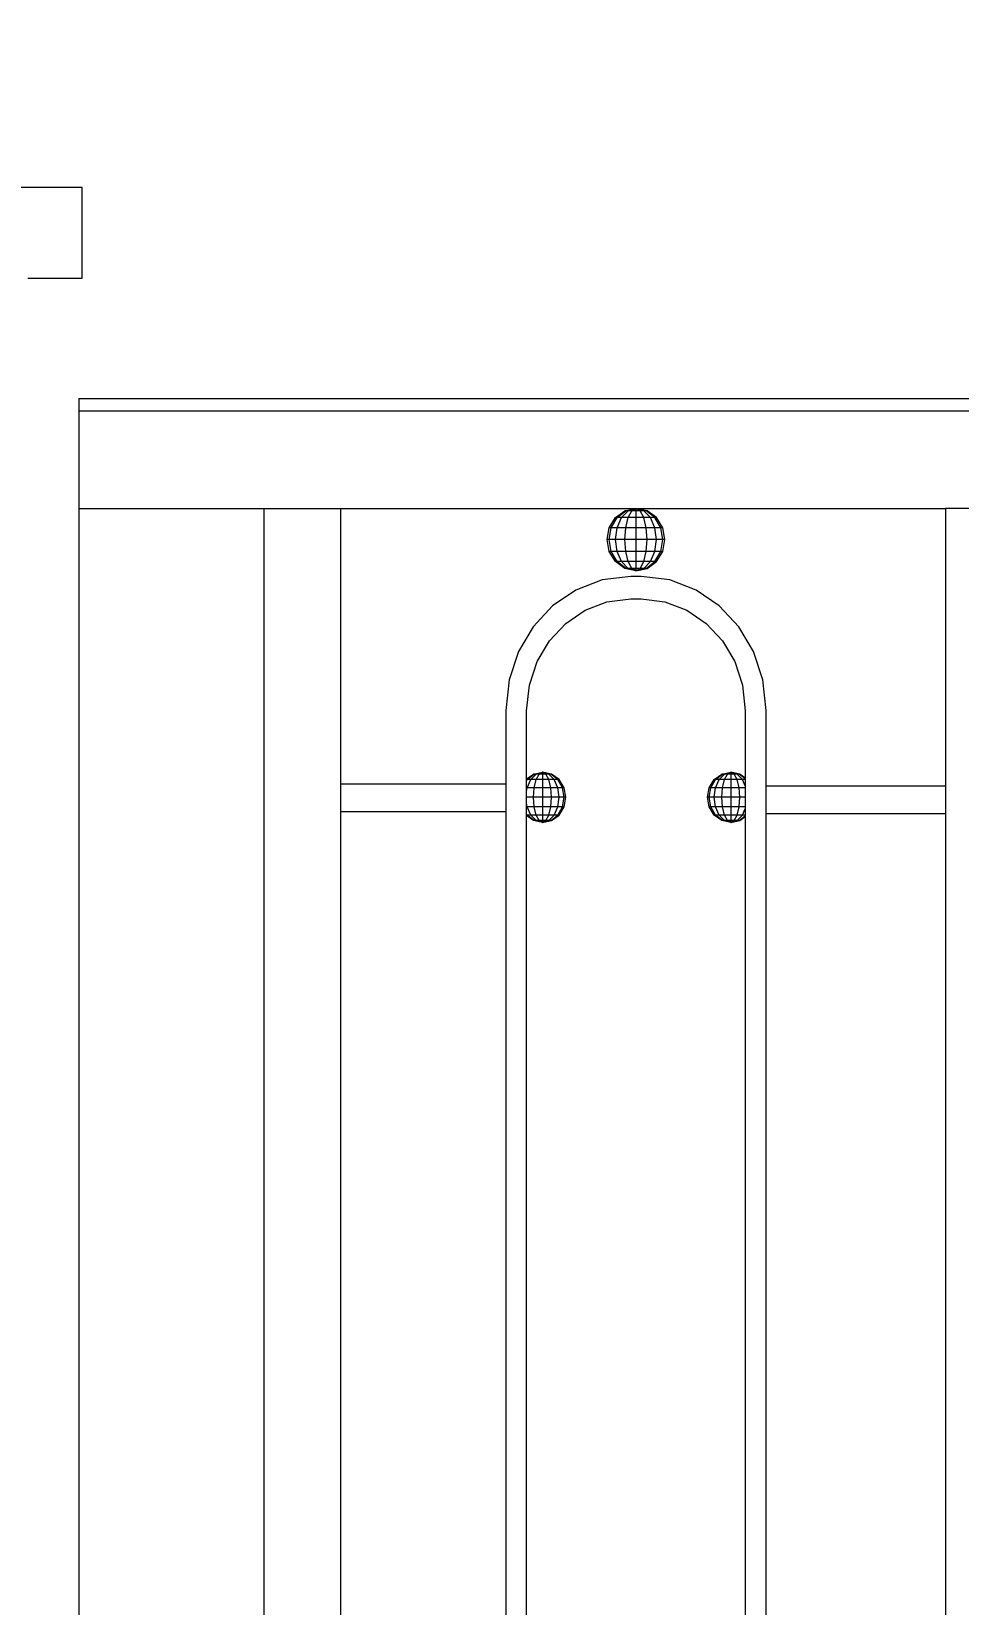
# Model space of a CAD drawing. Header units: millimetres. Extents: x 1832547 to 2001569, y -558009 to -417808.
# Drawn here: x 1916942 to 1917279, y -551444 to -550873 of the extents above; entities that cross this region are included whole.
import ezdxf

# ---------------------------------------------------------------- set-up
doc = ezdxf.new("R2010")
doc.units = ezdxf.units.MM
doc.header["$MEASUREMENT"] = 0
doc.layers.get('0').update_dxf_attribs({"linetype": 'CONTINUOUS'})
doc.layers.get('DEFPOINTS').update_dxf_attribs({"linetype": 'CONTINUOUS'})
for name, color, linetype, lineweight in [('CA.dim 08', 8, 'CONTINUOUS', 13), ('CA.manh 08', 8, 'CONTINUOUS', 9), ('CA.thay 145', 145, 'CONTINUOUS', 18), ('CA_manh 08', 8, 'CONTINUOUS', 9)]:
    doc.layers.add(name, color=color, linetype=linetype, lineweight=lineweight)
doc.styles.get("Standard").update_dxf_attribs({"font": 'roman.shx'})
doc.dimstyles.new('CA 70', dxfattribs={"dimscale": 0.7, "dimtxt": 220, "dimasz": 60, "dimexe": 160, "dimexo": 0, "dimgap": 30, "dimtad": 1, "dimdec": 0, "dimrnd": 5, "dimzin": 0, "dimdsep": 46, "dimtxsty": 'Standard', "dimblk": 'ARCHTICK', "dimcen": 0.09, "dimdle": 160, "dimclrd": 256, "dimclre": 256, "dimclrt": 255, "dimadec": 0, "dimazin": 0, "dimtfac": 1, "dimtdec": 0, "dimtix": 1, "dimtmove": 2, "dimatfit": 3, "dimldrblk": 'DOT', "dimfxl": 600, "dimfxlon": 1, "dimtolj": 1, "dimtzin": 0, "dimarcsym": 0})

# ---------------------------------------------------------------- blocks, each defined once
blk = doc.blocks.new('EG535')
at = {"layer": 'CA_manh 08'}
for p, q in [((1946714.98, -526450.22), (1948313.08, -526450.22)), ((1948313.08, -526454.8), (1946714.98, -526454.8)), ((1946714.98, -526490.22), (1946782.18, -526490.22)), ((1946782.18, -526490.22), (1946782.18, -527223.59)), ((1946782.18, -526490.22), (1946810.11, -526490.22)), ((1946810.11, -526490.22), (1946917.36, -526490.22)), ((1946810.11, -526590.22), (1946810.11, -526490.22)), ((1946907.65, -526497.2), (1946909.93, -526493.53)), ((1946908.39, -526497.2), (1946910.49, -526493.53)), ((1946909.93, -526493.53), (1946913.34, -526491.08)), ((1946910.49, -526493.53), (1946909.93, -526493.53)), ((1946910.49, -526493.53), (1946913.64, -526491.08)), ((1946912.1, -526493.53), (1946910.49, -526493.53)), ((1946910.49, -526497.2), (1946912.1, -526493.53)), ((1946912.1, -526493.53), (1946914.52, -526491.08)), ((1946914.52, -526493.53), (1946912.1, -526493.53)), ((1946913.34, -526491.08), (1946917.36, -526490.22)), ((1946913.64, -526491.08), (1946913.34, -526491.08)), ((1946913.64, -526491.08), (1946917.36, -526490.22)), ((1946914.52, -526491.08), (1946913.64, -526491.08)), ((1946913.64, -526497.2), (1946914.52, -526493.53)), ((1946914.52, -526491.08), (1946917.36, -526490.22)), ((1946915.82, -526491.08), (1946914.52, -526491.08)), ((1946914.52, -526493.53), (1946915.82, -526491.08)), ((1946917.36, -526493.53), (1946914.52, -526493.53)), ((1946915.82, -526491.08), (1946917.36, -526490.22)), ((1946917.36, -526491.08), (1946915.82, -526491.08)), ((1946917.36, -526490.22), (1946917.36, -526491.08)), ((1946918.9, -526491.08), (1946917.36, -526490.22)), ((1946920.21, -526491.08), (1946917.36, -526490.22)), ((1946921.08, -526491.08), (1946917.36, -526490.22)), ((1946921.39, -526491.08), (1946917.36, -526490.22)), ((1946917.36, -526490.22), (1947029.83, -526490.22)), ((1946918.9, -526491.08), (1946917.36, -526491.08)), ((1946917.36, -526491.08), (1946917.36, -526493.53)), ((1946920.21, -526493.53), (1946917.36, -526493.53)), ((1946917.36, -526493.53), (1946917.36, -526497.2)), ((1946920.21, -526491.08), (1946918.9, -526491.08)), ((1946920.21, -526493.53), (1946918.9, -526491.08)), ((1946921.08, -526491.08), (1946920.21, -526491.08)), ((1946922.62, -526493.53), (1946920.21, -526491.08)), ((1946922.62, -526493.53), (1946920.21, -526493.53)), ((1946921.08, -526497.2), (1946920.21, -526493.53)), ((1946921.39, -526491.08), (1946921.08, -526491.08)), ((1946924.23, -526493.53), (1946921.08, -526491.08)), ((1946924.8, -526493.53), (1946921.39, -526491.08)), ((1946924.23, -526493.53), (1946922.62, -526493.53)), ((1946924.23, -526497.2), (1946922.62, -526493.53)), ((1946924.8, -526493.53), (1946924.23, -526493.53)), ((1946926.34, -526497.2), (1946924.23, -526493.53)), ((1946927.08, -526497.2), (1946924.8, -526493.53)), ((1947039.28, -526490.22), (1947029.83, -526490.22)), ((1947029.83, -526490.22), (1947029.83, -526590.99)), ((1946906.85, -526501.52), (1946907.65, -526497.2)), ((1946908.39, -526497.2), (1946907.65, -526497.2)), ((1946907.65, -526501.52), (1946908.39, -526497.2)), ((1946910.49, -526497.2), (1946908.39, -526497.2)), ((1946909.93, -526501.52), (1946910.49, -526497.2)), ((1946913.64, -526497.2), (1946910.49, -526497.2)), ((1946913.34, -526501.52), (1946913.64, -526497.2)), ((1946917.36, -526497.2), (1946913.64, -526497.2)), ((1946921.08, -526497.2), (1946917.36, -526497.2)), ((1946917.36, -526497.2), (1946917.36, -526501.52)), ((1946924.23, -526497.2), (1946921.08, -526497.2)), ((1946921.39, -526501.52), (1946921.08, -526497.2)), ((1946926.34, -526497.2), (1946924.23, -526497.2)), ((1946924.8, -526501.52), (1946924.23, -526497.2)), ((1946927.08, -526497.2), (1946926.34, -526497.2)), ((1946927.08, -526501.52), (1946926.34, -526497.2)), ((1946927.88, -526501.52), (1946927.08, -526497.2)), ((1946907.65, -526501.52), (1946906.85, -526501.52)), ((1946907.65, -526505.84), (1946906.85, -526501.52)), ((1946909.93, -526501.52), (1946907.65, -526501.52)), ((1946908.39, -526505.84), (1946907.65, -526501.52)), ((1946908.39, -526505.84), (1946907.65, -526505.84)), ((1946909.93, -526509.51), (1946907.65, -526505.84)), ((1946910.49, -526505.84), (1946908.39, -526505.84)), ((1946910.49, -526509.51), (1946908.39, -526505.84)), ((1946913.34, -526501.52), (1946909.93, -526501.52)), ((1946910.49, -526505.84), (1946909.93, -526501.52)), ((1946913.64, -526505.84), (1946910.49, -526505.84)), ((1946912.1, -526509.51), (1946910.49, -526505.84)), ((1946917.36, -526501.52), (1946913.34, -526501.52)), ((1946913.64, -526505.84), (1946913.34, -526501.52)), ((1946917.36, -526505.84), (1946913.64, -526505.84)), ((1946914.52, -526509.51), (1946913.64, -526505.84)), ((1946921.39, -526501.52), (1946917.36, -526501.52)), ((1946917.36, -526501.52), (1946917.36, -526505.84)), ((1946921.08, -526505.84), (1946917.36, -526505.84)), ((1946917.36, -526505.84), (1946917.36, -526509.51)), ((1946920.21, -526509.51), (1946921.08, -526505.84)), ((1946921.08, -526505.84), (1946921.39, -526501.52)), ((1946924.23, -526505.84), (1946921.08, -526505.84)), ((1946924.8, -526501.52), (1946921.39, -526501.52)), ((1946922.62, -526509.51), (1946924.23, -526505.84)), ((1946924.23, -526505.84), (1946924.8, -526501.52)), ((1946926.34, -526505.84), (1946924.23, -526505.84)), ((1946924.23, -526509.51), (1946926.34, -526505.84)), ((1946927.08, -526501.52), (1946924.8, -526501.52)), ((1946924.8, -526509.51), (1946927.08, -526505.84)), ((1946926.34, -526505.84), (1946927.08, -526501.52)), ((1946927.08, -526505.84), (1946926.34, -526505.84)), ((1946927.88, -526501.52), (1946927.08, -526501.52)), ((1946927.08, -526505.84), (1946927.88, -526501.52)), ((1946910.49, -526509.51), (1946909.93, -526509.51)), ((1946913.34, -526511.96), (1946909.93, -526509.51)), ((1946912.1, -526509.51), (1946910.49, -526509.51)), ((1946913.64, -526511.96), (1946910.49, -526509.51)), ((1946914.52, -526509.51), (1946912.1, -526509.51)), ((1946914.52, -526511.96), (1946912.1, -526509.51)), ((1946913.64, -526511.96), (1946913.34, -526511.96)), ((1946917.36, -526512.82), (1946913.34, -526511.96)), ((1946914.52, -526511.96), (1946913.64, -526511.96)), ((1946917.36, -526512.82), (1946913.64, -526511.96)), ((1946917.36, -526509.51), (1946914.52, -526509.51)), ((1946915.82, -526511.96), (1946914.52, -526509.51)), ((1946915.82, -526511.96), (1946914.52, -526511.96)), ((1946917.36, -526512.82), (1946914.52, -526511.96)), ((1946917.36, -526511.96), (1946915.82, -526511.96)), ((1946917.36, -526512.82), (1946915.82, -526511.96)), ((1946920.21, -526509.51), (1946917.36, -526509.51)), ((1946917.36, -526509.51), (1946917.36, -526511.96)), ((1946918.9, -526511.96), (1946917.36, -526511.96)), ((1946917.36, -526511.96), (1946917.36, -526512.82)), ((1946917.36, -526512.82), (1946921.39, -526511.96)), ((1946917.36, -526512.82), (1946921.08, -526511.96)), ((1946917.36, -526512.82), (1946920.21, -526511.96)), ((1946917.36, -526512.82), (1946918.9, -526511.96)), ((1946918.9, -526511.96), (1946920.21, -526509.51)), ((1946920.21, -526511.96), (1946918.9, -526511.96)), ((1946922.62, -526509.51), (1946920.21, -526509.51)), ((1946920.21, -526511.96), (1946922.62, -526509.51)), ((1946921.08, -526511.96), (1946920.21, -526511.96)), ((1946921.08, -526511.96), (1946924.23, -526509.51)), ((1946921.39, -526511.96), (1946921.08, -526511.96)), ((1946921.39, -526511.96), (1946924.8, -526509.51)), ((1946924.23, -526509.51), (1946922.62, -526509.51)), ((1946924.23, -526509.51), (1946924.8, -526509.51)), ((1946905.07, -526516.14), (1946895.52, -526519.81)), ((1946915.47, -526514.85), (1946905.07, -526516.14)), ((1946919.26, -526514.85), (1946915.47, -526514.85)), ((1946929.66, -526516.14), (1946919.26, -526514.85)), ((1946939.21, -526519.81), (1946929.66, -526516.14)), ((1946895.52, -526519.81), (1946887.09, -526525.57)), ((1946906.83, -526524.05), (1946915.51, -526522.98)), ((1946915.51, -526522.98), (1946919.23, -526522.98)), ((1946919.23, -526522.98), (1946927.9, -526524.05)), ((1946947.64, -526525.57), (1946939.21, -526519.81)), ((1946887.09, -526525.57), (1946880.06, -526533.13)), ((1946891.83, -526531.92), (1946898.86, -526527.12)), ((1946898.86, -526527.12), (1946906.83, -526524.05)), ((1946927.9, -526524.05), (1946935.87, -526527.12)), ((1946935.87, -526527.12), (1946942.9, -526531.92)), ((1946954.68, -526533.13), (1946947.64, -526525.57)), ((1946880.06, -526533.13), (1946874.69, -526542.18)), ((1946885.96, -526538.22), (1946891.83, -526531.92)), ((1946942.9, -526531.92), (1946948.77, -526538.22)), ((1946960.04, -526542.18), (1946954.68, -526533.13)), ((1946881.49, -526545.78), (1946885.96, -526538.22)), ((1946948.77, -526538.22), (1946953.24, -526545.77)), ((1946874.69, -526542.18), (1946871.27, -526552.44)), ((1946878.64, -526554.33), (1946881.49, -526545.78)), ((1946953.24, -526545.77), (1946956.09, -526554.33)), ((1946963.46, -526552.44), (1946960.04, -526542.18)), ((1946871.27, -526552.44), (1946870.07, -526563.62)), ((1946877.64, -526563.65), (1946878.64, -526554.33)), ((1946956.09, -526554.33), (1946957.09, -526563.65)), ((1946964.66, -526563.62), (1946963.46, -526552.44)), ((1946870.07, -526563.62), (1946870.07, -526590.22)), ((1946877.64, -526588.46), (1946877.64, -526563.65)), ((1946957.09, -526563.65), (1946957.09, -526588.1)), ((1946964.66, -526590.99), (1946964.66, -526563.62)), ((1946880.14, -526586.67), (1946883.39, -526585.97)), ((1946880.39, -526586.67), (1946883.39, -526585.97)), ((1946881.09, -526586.67), (1946883.39, -526585.97)), ((1946882.15, -526586.67), (1946883.39, -526585.97)), ((1946883.39, -526585.97), (1946883.39, -526586.67)), ((1946886.65, -526586.67), (1946883.39, -526585.97)), ((1946886.4, -526586.67), (1946883.39, -526585.97)), ((1946885.7, -526586.67), (1946883.39, -526585.97)), ((1946884.64, -526586.67), (1946883.39, -526585.97)), ((1946948.58, -526586.67), (1946951.84, -526585.97)), ((1946948.83, -526586.67), (1946951.84, -526585.97)), ((1946949.54, -526586.67), (1946951.84, -526585.97)), ((1946950.59, -526586.67), (1946951.84, -526585.97)), ((1946951.84, -526585.97), (1946951.84, -526586.67)), ((1946955.1, -526586.67), (1946951.84, -526585.97)), ((1946954.85, -526586.67), (1946951.84, -526585.97)), ((1946954.14, -526586.67), (1946951.84, -526585.97)), ((1946953.09, -526586.67), (1946951.84, -526585.97)), ((1946810.11, -526600.38), (1946810.11, -526590.22)), ((1946810.11, -526590.22), (1946870.07, -526590.22)), ((1946870.07, -526590.22), (1946870.07, -526600.38)), ((1946877.64, -526588.46), (1946880.14, -526586.67)), ((1946877.64, -526588.65), (1946877.64, -526588.46)), ((1946877.83, -526588.65), (1946877.64, -526588.65)), ((1946877.64, -526588.98), (1946877.83, -526588.65)), ((1946877.64, -526588.98), (1946877.64, -526588.65)), ((1946877.64, -526591.61), (1946877.64, -526588.98)), ((1946877.83, -526591.61), (1946877.64, -526591.61)), ((1946877.64, -526593.09), (1946877.83, -526591.61)), ((1946877.64, -526593.09), (1946877.64, -526591.61)), ((1946877.83, -526588.65), (1946880.39, -526586.67)), ((1946879.14, -526588.65), (1946877.83, -526588.65)), ((1946877.83, -526591.61), (1946879.14, -526588.65)), ((1946880.39, -526591.61), (1946877.83, -526591.61)), ((1946879.14, -526588.65), (1946881.09, -526586.67)), ((1946881.09, -526588.65), (1946879.14, -526588.65)), ((1946880.39, -526586.67), (1946880.14, -526586.67)), ((1946880.14, -526595.11), (1946880.39, -526591.61)), ((1946881.09, -526586.67), (1946880.39, -526586.67)), ((1946880.39, -526591.61), (1946881.09, -526588.65)), ((1946883.39, -526591.61), (1946880.39, -526591.61)), ((1946882.15, -526586.67), (1946881.09, -526586.67)), ((1946881.09, -526588.65), (1946882.15, -526586.67)), ((1946883.39, -526588.65), (1946881.09, -526588.65)), ((1946883.39, -526586.67), (1946882.15, -526586.67)), ((1946884.64, -526586.67), (1946883.39, -526586.67)), ((1946883.39, -526586.67), (1946883.39, -526588.65)), ((1946885.7, -526588.65), (1946883.39, -526588.65)), ((1946883.39, -526588.65), (1946883.39, -526591.61)), ((1946886.4, -526591.61), (1946883.39, -526591.61)), ((1946883.39, -526591.61), (1946883.39, -526595.11)), ((1946885.7, -526586.67), (1946884.64, -526586.67)), ((1946885.7, -526588.65), (1946884.64, -526586.67)), ((1946886.4, -526586.67), (1946885.7, -526586.67)), ((1946887.65, -526588.65), (1946885.7, -526586.67)), ((1946887.65, -526588.65), (1946885.7, -526588.65)), ((1946886.4, -526591.61), (1946885.7, -526588.65)), ((1946886.4, -526586.67), (1946886.65, -526586.67)), ((1946888.96, -526588.65), (1946886.4, -526586.67)), ((1946888.96, -526591.61), (1946886.4, -526591.61)), ((1946886.65, -526595.11), (1946886.4, -526591.61)), ((1946889.41, -526588.65), (1946886.65, -526586.67)), ((1946888.96, -526588.65), (1946887.65, -526588.65)), ((1946888.96, -526591.61), (1946887.65, -526588.65)), ((1946889.41, -526588.65), (1946888.96, -526588.65)), ((1946890.66, -526591.61), (1946888.96, -526588.65)), ((1946890.66, -526591.61), (1946888.96, -526591.61)), ((1946889.41, -526595.11), (1946888.96, -526591.61)), ((1946891.26, -526591.61), (1946889.41, -526588.65)), ((1946891.26, -526591.61), (1946890.66, -526591.61)), ((1946891.26, -526595.11), (1946890.66, -526591.61)), ((1946891.91, -526595.11), (1946891.26, -526591.61)), ((1946943.33, -526595.11), (1946943.97, -526591.61)), ((1946943.97, -526591.61), (1946945.82, -526588.65)), ((1946944.57, -526591.61), (1946943.97, -526591.61)), ((1946943.97, -526595.11), (1946944.57, -526591.61)), ((1946944.57, -526591.61), (1946946.28, -526588.65)), ((1946946.28, -526591.61), (1946944.57, -526591.61)), ((1946945.82, -526588.65), (1946948.58, -526586.67)), ((1946946.28, -526588.65), (1946945.82, -526588.65)), ((1946945.82, -526595.11), (1946946.28, -526591.61)), ((1946946.28, -526588.65), (1946948.83, -526586.67)), ((1946947.58, -526588.65), (1946946.28, -526588.65)), ((1946946.28, -526591.61), (1946947.58, -526588.65)), ((1946948.83, -526591.61), (1946946.28, -526591.61)), ((1946947.58, -526588.65), (1946949.54, -526586.67)), ((1946949.54, -526588.65), (1946947.58, -526588.65)), ((1946948.83, -526586.67), (1946948.58, -526586.67)), ((1946948.58, -526595.11), (1946948.83, -526591.61)), ((1946949.54, -526586.67), (1946948.83, -526586.67)), ((1946948.83, -526591.61), (1946949.54, -526588.65)), ((1946951.84, -526591.61), (1946948.83, -526591.61)), ((1946950.59, -526586.67), (1946949.54, -526586.67)), ((1946949.54, -526588.65), (1946950.59, -526586.67)), ((1946951.84, -526588.65), (1946949.54, -526588.65)), ((1946951.84, -526586.67), (1946950.59, -526586.67)), ((1946953.09, -526586.67), (1946951.84, -526586.67)), ((1946951.84, -526586.67), (1946951.84, -526588.65)), ((1946954.14, -526588.65), (1946951.84, -526588.65)), ((1946951.84, -526588.65), (1946951.84, -526591.61)), ((1946954.85, -526591.61), (1946951.84, -526591.61)), ((1946951.84, -526591.61), (1946951.84, -526595.11)), ((1946954.14, -526586.67), (1946953.09, -526586.67)), ((1946954.14, -526588.65), (1946953.09, -526586.67)), ((1946954.85, -526586.67), (1946954.14, -526586.67)), ((1946956.1, -526588.65), (1946954.14, -526586.67)), ((1946956.1, -526588.65), (1946954.14, -526588.65)), ((1946954.85, -526591.61), (1946954.14, -526588.65)), ((1946954.85, -526586.67), (1946955.1, -526586.67)), ((1946957.09, -526588.41), (1946954.85, -526586.67)), ((1946957.09, -526591.61), (1946954.85, -526591.61)), ((1946955.1, -526595.11), (1946954.85, -526591.61)), ((1946957.09, -526588.1), (1946955.1, -526586.67)), ((1946957.09, -526588.65), (1946956.1, -526588.65)), ((1946957.09, -526590.91), (1946956.1, -526588.65)), ((1946957.09, -526588.1), (1946957.09, -526588.41)), ((1946957.09, -526588.41), (1946957.09, -526588.65)), ((1946957.09, -526588.65), (1946957.09, -526590.91)), ((1946957.09, -526590.91), (1946957.09, -526591.61)), ((1946957.09, -526591.61), (1946957.09, -526595.11)), ((1946964.66, -526601.15), (1946964.66, -526590.99)), ((1946964.66, -526590.99), (1947029.83, -526590.99)), ((1947029.83, -526590.99), (1947029.83, -526601.15)), ((1946877.64, -526595.11), (1946877.64, -526593.09)), ((1946880.14, -526595.11), (1946877.64, -526595.11)), ((1946877.64, -526597.14), (1946877.64, -526595.11)), ((1946877.83, -526598.61), (1946877.64, -526597.14)), ((1946877.64, -526598.61), (1946877.64, -526597.14)), ((1946883.39, -526595.11), (1946880.14, -526595.11)), ((1946880.39, -526598.61), (1946880.14, -526595.11)), ((1946886.65, -526595.11), (1946883.39, -526595.11)), ((1946883.39, -526595.11), (1946883.39, -526598.61)), ((1946886.4, -526598.61), (1946886.65, -526595.11)), ((1946889.41, -526595.11), (1946886.65, -526595.11)), ((1946888.96, -526598.61), (1946889.41, -526595.11)), ((1946891.26, -526595.11), (1946889.41, -526595.11)), ((1946890.66, -526598.61), (1946891.26, -526595.11)), ((1946891.91, -526595.11), (1946891.26, -526595.11)), ((1946891.26, -526598.61), (1946891.91, -526595.11)), ((1946943.97, -526595.11), (1946943.33, -526595.11)), ((1946943.97, -526598.61), (1946943.33, -526595.11)), ((1946945.82, -526595.11), (1946943.97, -526595.11)), ((1946944.57, -526598.61), (1946943.97, -526595.11)), ((1946948.58, -526595.11), (1946945.82, -526595.11)), ((1946946.28, -526598.61), (1946945.82, -526595.11)), ((1946951.84, -526595.11), (1946948.58, -526595.11)), ((1946948.83, -526598.61), (1946948.58, -526595.11)), ((1946955.1, -526595.11), (1946951.84, -526595.11)), ((1946951.84, -526595.11), (1946951.84, -526598.61)), ((1946954.85, -526598.61), (1946955.1, -526595.11)), ((1946957.09, -526595.11), (1946955.1, -526595.11)), ((1946957.09, -526595.11), (1946957.09, -526598.61)), ((1946870.07, -526600.38), (1946810.11, -526600.38)), ((1946810.11, -527113.43), (1946810.11, -526600.38)), ((1946870.07, -526600.38), (1946870.07, -527113.43)), ((1946877.83, -526598.61), (1946877.64, -526598.61)), ((1946877.64, -526601.24), (1946877.64, -526598.61)), ((1946877.83, -526601.58), (1946877.64, -526601.24)), ((1946877.64, -526601.58), (1946877.64, -526601.24)), ((1946877.83, -526601.58), (1946877.64, -526601.58)), ((1946877.64, -526601.77), (1946877.64, -526601.58)), ((1946880.14, -526603.56), (1946877.64, -526601.77)), ((1946877.64, -527111.66), (1946877.64, -526601.77)), ((1946880.39, -526598.61), (1946877.83, -526598.61)), ((1946879.14, -526601.58), (1946877.83, -526598.61)), ((1946879.14, -526601.58), (1946877.83, -526601.58)), ((1946880.39, -526603.56), (1946877.83, -526601.58)), ((1946881.09, -526601.58), (1946879.14, -526601.58)), ((1946881.09, -526603.56), (1946879.14, -526601.58)), ((1946880.39, -526603.56), (1946880.14, -526603.56)), ((1946883.39, -526604.26), (1946880.14, -526603.56)), ((1946883.39, -526598.61), (1946880.39, -526598.61)), ((1946881.09, -526601.58), (1946880.39, -526598.61)), ((1946881.09, -526603.56), (1946880.39, -526603.56)), ((1946883.39, -526604.26), (1946880.39, -526603.56)), ((1946883.39, -526601.58), (1946881.09, -526601.58)), ((1946882.15, -526603.56), (1946881.09, -526601.58)), ((1946882.15, -526603.56), (1946881.09, -526603.56)), ((1946883.39, -526604.26), (1946881.09, -526603.56)), ((1946883.39, -526603.56), (1946882.15, -526603.56)), ((1946883.39, -526604.26), (1946882.15, -526603.56)), ((1946886.4, -526598.61), (1946883.39, -526598.61)), ((1946883.39, -526598.61), (1946883.39, -526601.58)), ((1946885.7, -526601.58), (1946883.39, -526601.58)), ((1946883.39, -526601.58), (1946883.39, -526603.56)), ((1946884.64, -526603.56), (1946883.39, -526603.56)), ((1946883.39, -526603.56), (1946883.39, -526604.26)), ((1946883.39, -526604.26), (1946886.65, -526603.56)), ((1946883.39, -526604.26), (1946886.4, -526603.56)), ((1946883.39, -526604.26), (1946885.7, -526603.56)), ((1946883.39, -526604.26), (1946884.64, -526603.56)), ((1946884.64, -526603.56), (1946885.7, -526601.58)), ((1946885.7, -526603.56), (1946884.64, -526603.56)), ((1946885.7, -526601.58), (1946886.4, -526598.61)), ((1946887.65, -526601.58), (1946885.7, -526601.58)), ((1946885.7, -526603.56), (1946887.65, -526601.58)), ((1946886.4, -526603.56), (1946885.7, -526603.56)), ((1946888.96, -526598.61), (1946886.4, -526598.61)), ((1946886.4, -526603.56), (1946888.96, -526601.58)), ((1946886.65, -526603.56), (1946886.4, -526603.56)), ((1946886.65, -526603.56), (1946889.41, -526601.58)), ((1946887.65, -526601.58), (1946888.96, -526598.61)), ((1946888.96, -526601.58), (1946887.65, -526601.58)), ((1946890.66, -526598.61), (1946888.96, -526598.61)), ((1946888.96, -526601.58), (1946890.66, -526598.61)), ((1946888.96, -526601.58), (1946889.41, -526601.58)), ((1946889.41, -526601.58), (1946891.26, -526598.61)), ((1946891.26, -526598.61), (1946890.66, -526598.61)), ((1946944.57, -526598.61), (1946943.97, -526598.61)), ((1946945.82, -526601.58), (1946943.97, -526598.61)), ((1946946.28, -526598.61), (1946944.57, -526598.61)), ((1946946.28, -526601.58), (1946944.57, -526598.61)), ((1946946.28, -526601.58), (1946945.82, -526601.58)), ((1946948.58, -526603.56), (1946945.82, -526601.58)), ((1946948.83, -526598.61), (1946946.28, -526598.61)), ((1946947.58, -526601.58), (1946946.28, -526598.61)), ((1946947.58, -526601.58), (1946946.28, -526601.58)), ((1946948.83, -526603.56), (1946946.28, -526601.58)), ((1946949.54, -526601.58), (1946947.58, -526601.58)), ((1946949.54, -526603.56), (1946947.58, -526601.58)), ((1946948.83, -526603.56), (1946948.58, -526603.56)), ((1946951.84, -526604.26), (1946948.58, -526603.56)), ((1946951.84, -526598.61), (1946948.83, -526598.61)), ((1946949.54, -526601.58), (1946948.83, -526598.61)), ((1946949.54, -526603.56), (1946948.83, -526603.56)), ((1946951.84, -526604.26), (1946948.83, -526603.56)), ((1946951.84, -526601.58), (1946949.54, -526601.58)), ((1946950.59, -526603.56), (1946949.54, -526601.58)), ((1946950.59, -526603.56), (1946949.54, -526603.56)), ((1946951.84, -526604.26), (1946949.54, -526603.56)), ((1946951.84, -526603.56), (1946950.59, -526603.56)), ((1946951.84, -526604.26), (1946950.59, -526603.56)), ((1946954.85, -526598.61), (1946951.84, -526598.61)), ((1946951.84, -526598.61), (1946951.84, -526601.58)), ((1946954.14, -526601.58), (1946951.84, -526601.58)), ((1946951.84, -526601.58), (1946951.84, -526603.56)), ((1946953.09, -526603.56), (1946951.84, -526603.56)), ((1946951.84, -526603.56), (1946951.84, -526604.26)), ((1946951.84, -526604.26), (1946955.1, -526603.56)), ((1946951.84, -526604.26), (1946954.85, -526603.56)), ((1946951.84, -526604.26), (1946954.14, -526603.56)), ((1946951.84, -526604.26), (1946953.09, -526603.56)), ((1946953.09, -526603.56), (1946954.14, -526601.58)), ((1946954.14, -526603.56), (1946953.09, -526603.56)), ((1946954.14, -526601.58), (1946954.85, -526598.61)), ((1946956.1, -526601.58), (1946954.14, -526601.58)), ((1946954.14, -526603.56), (1946956.1, -526601.58)), ((1946954.85, -526603.56), (1946954.14, -526603.56)), ((1946957.09, -526598.61), (1946954.85, -526598.61)), ((1946954.85, -526603.56), (1946957.09, -526601.82)), ((1946955.1, -526603.56), (1946954.85, -526603.56)), ((1946955.1, -526603.56), (1946957.09, -526602.13)), ((1946956.1, -526601.58), (1946957.09, -526599.31)), ((1946957.09, -526601.58), (1946956.1, -526601.58)), ((1946957.09, -526598.61), (1946957.09, -526599.31)), ((1946957.09, -526599.31), (1946957.09, -526601.58)), ((1946957.09, -526601.58), (1946957.09, -526601.82)), ((1946957.09, -526601.82), (1946957.09, -526602.13)), ((1946957.09, -526602.13), (1946957.09, -527118.32)), ((1947029.83, -526601.15), (1946964.66, -526601.15)), ((1946964.66, -527113.43), (1946964.66, -526601.15)), ((1947029.83, -526601.15), (1947029.83, -527113.43))]:
    blk.add_line(p, q, dxfattribs=at)
blk = doc.blocks.new('_ArchTick')
at = {"color": 1, "linetype": 'ByBlock', "const_width": 0.15}
blk.add_lwpolyline([(-0.5, -0.5), (0.5, 0.5)], dxfattribs=at)
blk = doc.blocks.new('*D473')
at = {"layer": 'CA.dim 08', "lineweight": -2, "transparency": 16777216}
for p, q in [((1912124.45, -548437.24), (1912124.45, -551117.88)), ((1912544.45, -548549.24), (1912012.45, -548549.24)), ((1912544.45, -551005.88), (1912012.45, -551005.88))]:
    blk.add_line(p, q, dxfattribs=at)
at = {"layer": 'DEFPOINTS', "color": 0, "transparency": 16777216}
for p in [(1917079.83, -548549.24), (1912124.45, -551005.88), (1916980.59, -551005.88)]:
    blk.add_point(p, dxfattribs=at)
at = {"layer": 'CA.dim 08', "lineweight": -2, "transparency": 16777216, "xscale": 42, "yscale": 42, "zscale": 42}
for p, rotation in [((1912124.45, -548549.24), 90), ((1912124.45, -551005.88), 270)]:
    blk.add_blockref('_ArchTick', p, dxfattribs=dict(at, rotation=rotation))
at = {"layer": 'CA.dim 08', "color": 255, "transparency": 16777216, "insert": (1912026.45, -549777.56), "char_height": 154, "attachment_point": 5, "rotation": 90}
blk.add_mtext('\\A1;2455', dxfattribs=at)
blk = doc.blocks.new('_DOT')
at = {"color": 1, "linetype": 'ByBlock'}
blk.add_line((-0.5, 0), (-1, 0), dxfattribs=at)
at = {"color": 1, "linetype": 'ByBlock', "const_width": 0.5}
blk.add_lwpolyline([(-0.25, 0, 1), (0.25, 0, 1)], format="xyb", close=True, dxfattribs=at)
blk = doc.blocks.new('*D474')
at = {"layer": 'CA.dim 08', "lineweight": -2, "transparency": 16777216}
for p, q in [((1912124.45, -550893.88), (1912124.45, -552011.24)), ((1912544.45, -551005.88), (1912012.45, -551005.88)), ((1912544.45, -551899.24), (1912012.45, -551899.24))]:
    blk.add_line(p, q, dxfattribs=at)
at = {"layer": 'DEFPOINTS', "color": 0, "transparency": 16777216}
for p in [(1916980.59, -551005.88), (1912124.45, -551899.24), (1917028.56, -551899.24)]:
    blk.add_point(p, dxfattribs=at)
at = {"layer": 'CA.dim 08', "lineweight": -2, "transparency": 16777216, "xscale": 42, "yscale": 42, "zscale": 42}
for p, rotation in [((1912124.45, -551005.88), 90), ((1912124.45, -551899.24), 270)]:
    blk.add_blockref('_ArchTick', p, dxfattribs=dict(at, rotation=rotation))
at = {"layer": 'CA.dim 08', "color": 255, "transparency": 16777216, "insert": (1912026.45, -551452.56), "char_height": 154, "attachment_point": 5, "rotation": 90}
blk.add_mtext('\\A1;895', dxfattribs=at)

msp = doc.modelspace()

# ---------------------------------------------------------------- linework, layer by layer
at = {"layer": 'CA.manh 08'}
msp.add_lwpolyline([(1916959.73, -551005.88), (1916959.73, -551949.24)], dxfattribs=at)
at = {"layer": 'CA.thay 145'}
for p, q in [((1916960.97, -550929.24), (1916933.73, -550929.24)), ((1916960.97, -550962.15), (1916960.97, -550929.24)), ((1916941.18, -550962.15), (1916960.97, -550962.15))]:
    msp.add_line(p, q, dxfattribs=at)

# ---------------------------------------------------------------- block references
at = {"layer": 'CA.manh 08'}
msp.add_blockref('EG535', (-29755.25, -24555.65), dxfattribs=at)

# ---------------------------------------------------------------- dimensions: what is measured, and where the dimension line sits
at = {"layer": 'CA.dim 08'}
for base, p1, p2, picture, middle in [((1912124.45, -551005.88), (1917079.83, -548549.24), (1916980.59, -551005.88), '*D473', (1912026.45, -549777.56)), ((1912124.45, -551899.24), (1916980.59, -551005.88), (1917028.56, -551899.24), '*D474', (1912026.45, -551452.56))]:
    dim = msp.add_linear_dim(base=base, p1=p1, p2=p2, angle=90, dimstyle='CA 70', dxfattribs=at)
    dim.commit()
    dim.dimension.update_dxf_attribs({"geometry": picture, "text_midpoint": middle})

doc.saveas('drawing.dxf')
